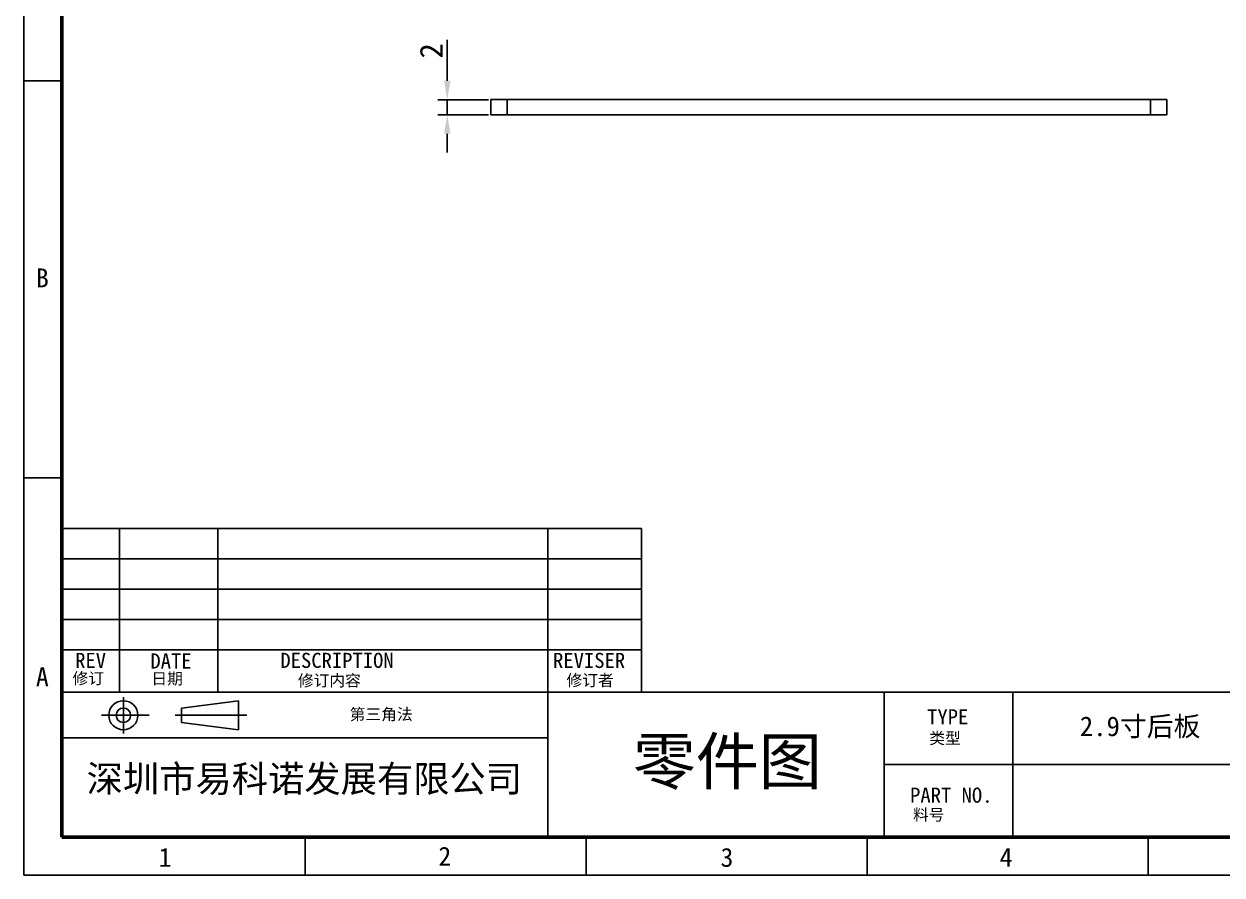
# Model space of a CAD drawing. Header units: millimetres. Extents: x 17383 to 35085, y 29540 to 59338.
# Drawn here: x 17383.4 to 17541.7, y 29539.6 to 29652.1 of the extents above; entities that cross this region are included whole.
import ezdxf
from ezdxf.enums import TextEntityAlignment as Align

# ---------------------------------------------------------------- set-up
doc = ezdxf.new("R2010")
doc.units = ezdxf.units.MM
doc.header["$PDMODE"] = 2
doc.layers.add('title bar', color=7, linetype='Continuous')
doc.styles.get("Standard").update_dxf_attribs({"font": ''})
doc.styles.add('style3', font='')
doc.styles.add('宝明', font='')
doc.styles.get('Standard').set_extended_font_data('SimSun')
doc.styles.get('style3').set_extended_font_data('SimSun')
doc.styles.get('宝明').set_extended_font_data('SimHei')
doc.dimstyles.new('ISO-25', dxfattribs={"dimtxt": 3, "dimasz": 2.5, "dimexe": 1.25, "dimexo": 0.3, "dimtad": 1, "dimdsep": 46, "dimtxsty": 'Standard', "dimcen": 2.5, "dimclrd": 5, "dimclre": 5, "dimadec": 0, "dimazin": 0, "dimtfac": 1, "dimtmove": 0, "dimatfit": 3, "dimfxl": 1, "dimarcsym": 0})

# ---------------------------------------------------------------- blocks, each defined once
blk = doc.blocks.new('*D6')
at = {"color": 5, "lineweight": -2}
for p, q in [((17439.35, 29644.62), (17439.35, 29650.03)), ((17444.8, 29642.12), (17438.1, 29642.12)), ((17439.35, 29640.12), (17439.35, 29642.12)), ((17444.8, 29640.12), (17438.1, 29640.12)), ((17439.35, 29637.62), (17439.35, 29635.12))]:
    blk.add_line(p, q, dxfattribs=at)
at = {"color": 5}
for points in [[(17438.93, 29644.62), (17439.77, 29644.62), (17439.35, 29642.12)], [(17438.93, 29637.62), (17439.77, 29637.62), (17439.35, 29640.12)]]:
    blk.add_solid(points, dxfattribs=at)
at = {"layer": 'Defpoints', "color": 0}
for p in [(17439.35, 29642.12), (17445.1, 29642.12), (17445.1, 29640.12)]:
    blk.add_point(p, dxfattribs=at)
at = {"color": 0, "insert": (17437.23, 29648.58), "char_height": 3, "attachment_point": 5, "rotation": 90}
blk.add_mtext('2', dxfattribs=at)

msp = doc.modelspace()

# ---------------------------------------------------------------- linework, layer by layer
at = {"color": 7, "linetype": 'Continuous'}
for p, q in [((17445.101, 29642.125), (17445.101, 29640.125)), ((17445.101, 29642.125), (17534.401, 29642.125)), ((17534.401, 29642.125), (17534.401, 29640.125)), ((17445.101, 29640.125), (17534.401, 29640.125))]:
    msp.add_line(p, q, dxfattribs=at)
at = {"color": 9, "linetype": 'Continuous'}
for p, q in [((17447.251, 29642.125), (17447.251, 29640.125)), ((17532.251, 29642.125), (17532.251, 29640.125))]:
    msp.add_line(p, q, dxfattribs=at)
at = {"layer": 'title bar', "color": 0}
for p, q in [((17383.438, 29539.613), (17383.438, 29749.612)), ((17383.438, 29644.612), (17388.438, 29644.612)), ((17383.438, 29592.113), (17388.438, 29592.113)), ((17388.438, 29585.409), (17464.988, 29585.409)), ((17396.054, 29585.409), (17396.054, 29563.813)), ((17409.054, 29585.409), (17409.054, 29563.813)), ((17452.659, 29585.409), (17452.659, 29563.813)), ((17464.988, 29585.409), (17464.988, 29563.813)), ((17388.438, 29581.409), (17464.988, 29581.409)), ((17388.438, 29581.409), (17464.988, 29581.409)), ((17388.438, 29577.409), (17464.988, 29577.409)), ((17388.438, 29573.409), (17464.988, 29573.409)), ((17388.438, 29569.409), (17464.988, 29569.409)), ((17388.438, 29563.813), (17675.436, 29563.813)), ((17396.571, 29563.143), (17396.571, 29558.333)), ((17404.264, 29561.698), (17411.792, 29562.658)), ((17411.792, 29562.658), (17411.792, 29558.818)), ((17452.659, 29563.813), (17452.659, 29544.613)), ((17497.08, 29563.813), (17497.08, 29544.613)), ((17514.08, 29563.813), (17514.08, 29544.613)), ((17393.696, 29560.738), (17399.961, 29560.738)), ((17403.419, 29560.738), (17412.891, 29560.738)), ((17404.264, 29561.698), (17404.264, 29559.778)), ((17404.264, 29559.778), (17411.792, 29558.818)), ((17452.659, 29557.749), (17388.438, 29557.749)), ((17546.28, 29554.213), (17497.08, 29554.213)), ((17420.563, 29544.613), (17420.563, 29539.613)), ((17457.688, 29544.613), (17457.688, 29539.613)), ((17494.812, 29544.613), (17494.812, 29539.613)), ((17531.937, 29544.613), (17531.937, 29539.613)), ((17680.436, 29539.613), (17383.438, 29539.613))]:
    msp.add_line(p, q, dxfattribs=at)
at = {"layer": 'title bar', "color": 0, "const_width": 0.5}
for points in [[(17388.438, 29744.612), (17388.438, 29544.613)], [(17388.438, 29544.613), (17675.436, 29544.613), (17675.436, 29744.612), (17388.438, 29744.612)]]:
    msp.add_lwpolyline(points, dxfattribs=at)
at = {"layer": 'title bar', "color": 0}
for radius in [1.92, 0.96]:
    msp.add_circle((17396.571, 29560.738), radius, dxfattribs=at)

# ---------------------------------------------------------------- texts
at = {"insert": (17512.511, 29560.579), "char_height": 2.5985, "attachment_point": 1, "style": 'style3'}
msp.add_mtext_dynamic_manual_height_columns('^I2.9寸后板', width=38.87715, gutter_width=3.088, heights=[0], dxfattribs=at)
at = {"layer": 'title bar', "color": 0, "style": '宝明'}
for s, height, p in [('B', 2.5, (17385.015, 29617.306)), ('REV', 2, (17390.2, 29566.99)), ('DATE', 2, (17400.139, 29566.918)), ('DESCRIPTION', 1.99999, (17417.308, 29566.995)), ('REVISER', 2, (17453.326, 29566.989)), ('A', 2.5, (17385.015, 29564.571)), ('2', 2.5, (17438.18, 29540.852)), ('1', 2.5, (17401.215, 29540.703)), ('3', 2.5, (17475.442, 29540.703)), ('4', 2.5, (17512.317, 29540.703))]:
    msp.add_text(s, height=height, dxfattribs=at).set_placement(p)
at = {"layer": 'title bar', "color": 0, "linetype": 'Continuous', "style": '宝明'}
for s, p in [('修订', (17389.849, 29564.856)), ('日期', (17400.265, 29564.82)), ('修订内容', (17419.623, 29564.568)), ('修订者', (17455.101, 29564.603)), ('第三角法', (17426.462, 29560.107)), ('类型', (17503.034, 29556.945)), ('料号', (17500.874, 29546.835))]:
    msp.add_text(s, height=1.5247, dxfattribs=at).set_placement(p)
at = {"layer": 'title bar', "color": 0, "style": '宝明'}
for s, p in [('TYPE', (17505.455, 29560.536)), ('PART NO.', (17505.932, 29550.175))]:
    msp.add_text(s, height=2, dxfattribs=at).set_placement(p, align=Align.MIDDLE)
at = {"layer": 'title bar', "color": 0, "attachment_point": 1, "style": '宝明'}
for s, insert, char_height, width in [('{\\fSimSun|b0|i0|c134|p54;零件图}', (17463.866, 29557.705), 6.09881, 100.69589), ('{\\fSimSun|b0|i0|c134|p54;深圳市易科诺发展有限公司}', (17391.724, 29554.105), 3.51292, 76.92324)]:
    msp.add_mtext(s, dxfattribs=dict(at, insert=insert, char_height=char_height, width=width))

# ---------------------------------------------------------------- dimensions: what is measured, and where the dimension line sits
dim = msp.add_linear_dim(base=(17439.351, 29642.125), p1=(17445.101, 29640.125), p2=(17445.101, 29642.125), angle=90, dimstyle='ISO-25')
dim.commit()
dim.dimension.update_dxf_attribs({"geometry": '*D6', "text_midpoint": (17437.226, 29648.579)})

doc.saveas('drawing.dxf')
